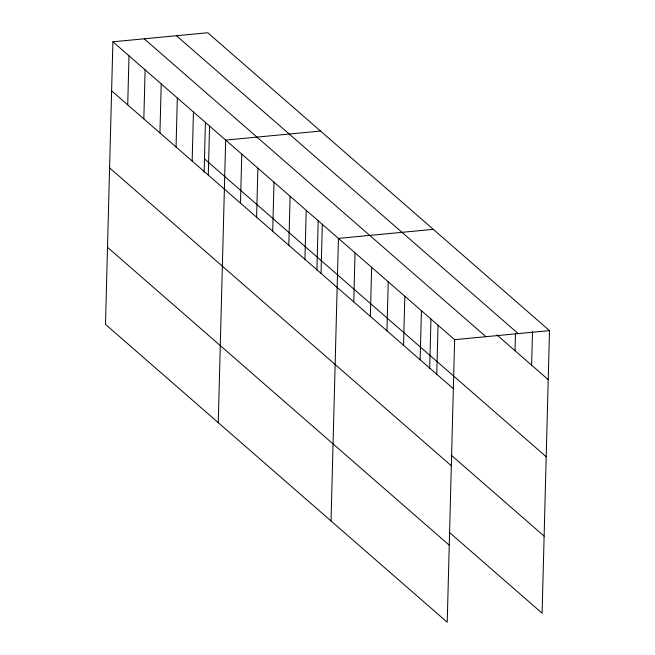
<?xml version="1.0" encoding="UTF-8"?>
<svg xmlns="http://www.w3.org/2000/svg" width="655" height="655" viewBox="0 0 655 655"><rect width="100%" height="100%" fill="white"/><g stroke="black" fill="none" stroke-linecap="round" stroke-linejoin="round"><path stroke-width="0.98" d="M112.897 41.789L105.496 324.372L447.234 622.25L454.627 339.667L112.897 41.789L207.766 32.75L549.504 330.628L542.103 613.211L449.305 532.318M127.725 104.866L129.002 55.839M143.83 118.907L145.115 69.88M159.943 132.949L161.228 83.922M176.056 146.99L177.333 97.963M192.161 161.032L193.446 112.005M204.123 172.085L205.424 122.346M208.274 175.082L209.559 126.047M218.271 422.671L225.664 140.088L320.541 131.049M240.491 203.165L241.777 154.138M256.604 217.206L257.89 168.179M272.717 231.248L273.995 182.221M288.822 245.289L290.108 196.263M304.935 259.331L306.221 210.304M316.897 270.384L318.199 220.645M321.048 273.381L322.325 224.346M331.037 520.971L338.438 238.395L433.315 229.348M353.757 301.889L355.035 252.863M370.353 316.357L371.639 267.33M386.949 330.824L388.235 281.797M403.554 345.291L404.831 296.265M420.15 359.759L421.435 310.732M429.664 368.683L430.965 318.944M436.746 374.226L438.031 325.199M515.026 350.72L515.477 333.354M531.623 365.187L532.507 331.479M454.627 339.667L549.504 330.628M176.457 35.73L518.195 333.608M496.916 334.934L548.219 379.654M144.206 38.809L485.936 336.686M204.466 158.854L546.204 456.732M111.612 90.824L453.342 388.702M451.32 455.241L544.125 536.134M109.59 167.893L451.328 465.77M107.51 247.303L449.248 545.181"/></g></svg>
